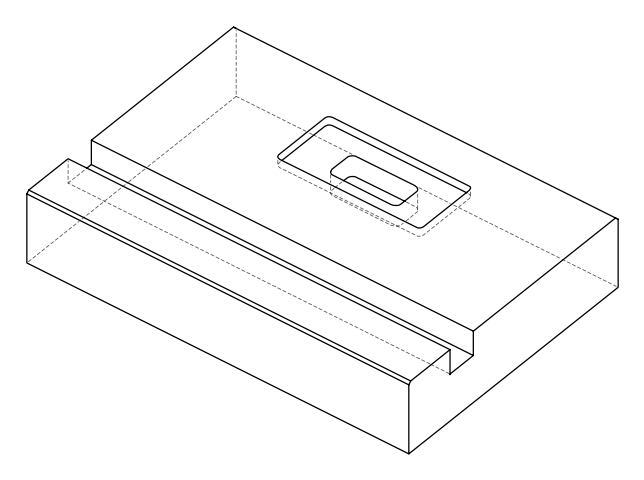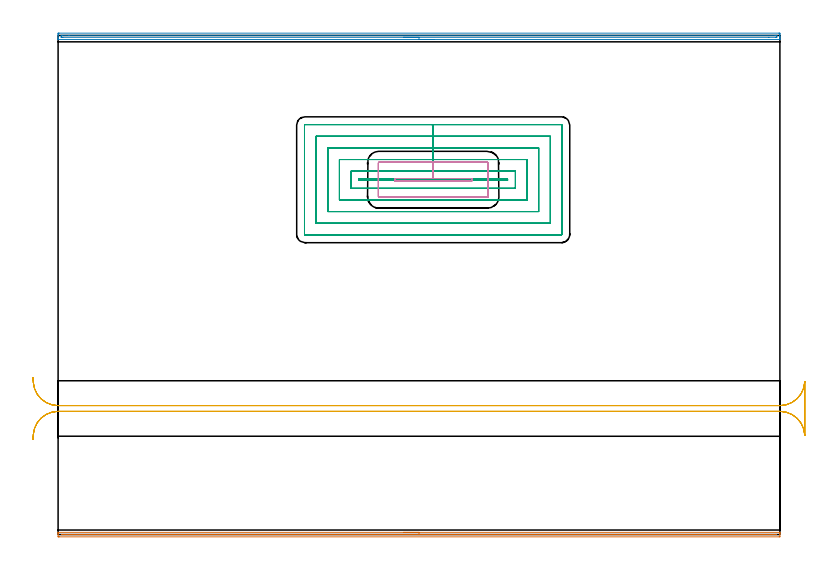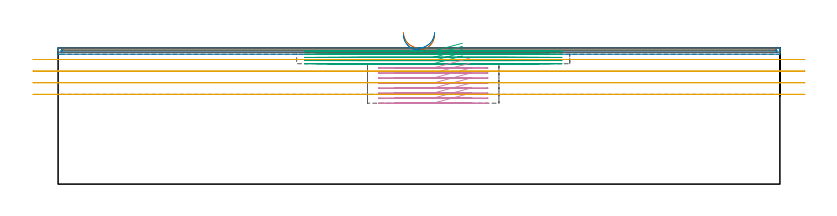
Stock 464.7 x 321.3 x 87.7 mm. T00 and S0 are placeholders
(PLAN: 5 operations, 3 tool changes, 49.7 min)
(1 AREA_MILL | FG_CHAMFER_SURFACE | UGT0205_001 | 7.57 min | 1955 mm3)
(2 AREA_MILL_1 | FG_CHAMFER_SURFACE_1 | UGT0205_001 | 7.6 min | 3905 mm3)
(3 MILL_RECTANGULAR_POCKET | POCKET_RECTANGULAR_STRAIGHT | NXT0201_013 | Follow Part, ap 2.5, ae 75% | 20.38 min | 145005 mm3)
(4 MILL_RECTANGULAR_POCKET_1 | POCKET_RECTANGULAR_STRAIGHT_1 | UGT0201_132 | Follow Part, ap 3.5, ae 75% | 5.59 min | 77448 mm3)
(5 MILL_RECTANGULAR_SLOT | SLOT_RECTANGULAR | UGT0201_004 | Follow Part, ap 8, ae 75% | 8.61 min | 496071 mm3)
(TOOL UGT0205_001 | Chamfer Mill 20 x 3 x 45 deg. | D20 FL50 Z2)
(TOOL NXT0201_013 | ENDMILL 10mm | D10 FL30 Z4)
(TOOL UGT0201_132 | Carbide End Mill 14.0 | D14 FL30 Z4)
(TOOL UGT0201_004 | End Mill 32 mm | D32 FL53 Z6)
(OP 1 AREA_MILL)
G17 G21 G94 G90
T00 M6
G54
G17 G0 G90 X222.35 Y1.4 S1061 M3
G43 Z97.7 H0
G94 G1 X222.388 Z96.828 F250.
X222.502 Z95.963
X222.691 Z95.112
X222.953 Z94.28
X223.287 Z93.474
X223.69 Z92.7
X224.158 Z91.964
X224.69 Z91.272
X225.279 Z90.629
X225.922 Z90.039
X226.614 Z89.508
X227.35 Z89.04
X228.124 Z88.637
X228.93 Z88.303
X229.762 Z88.041
X230.613 Z87.852
X231.478 Z87.738
X232.35 Z87.7
X464.533
X464.69 Y1.397 Z87.688
X464.694 Y1.358 Z87.65
X464.7 Y0.981 Z87.281
Y0.614 Z86.914
Y-0.05 Z86.245
Y-1.271 Z85.026
X464.698 Y-1.491 Z84.805
X464.252 Y-1.5 Z84.8
X0.613
X0.448 Y-1.499 Z84.801
X0.002 Y-1.491 Z84.805
X0. Y-1.271 Z85.026
Y-0.05 Z86.245
Y0.614 Z86.914
Y0.981 Z87.281
X0.006 Y1.358 Z87.65
X0.01 Y1.397 Z87.688
X0.167 Y1.4 Z87.7
X232.35
Y-0.014 Z86.286
X461.372
X462.266 Y-0.016 Z86.284
X462.301 Y-0.018 Z86.282
X462.627 Y-0.05 Z86.25
X462.334 Y-0.083 Z86.217
X462.301 Y-0.084 Z86.216
X461.444 Y-0.086 Z86.214
X3.328
X2.434 Y-0.085 Z86.215
X2.399 Y-0.082 Z86.218
X2.073 Y-0.05 Z86.25
X2.366 Y-0.017 Z86.283
X2.399 Y-0.016 Z86.284
X3.257 Y-0.014 Z86.286
X232.35
X233.222 Z86.324
X234.086 Z86.438
X234.938 Z86.626
X235.77 Z86.889
X236.576 Z87.223
X237.35 Z87.625
X238.086 Z88.094
X238.778 Z88.625
X239.421 Z89.215
X240.01 Z89.858
X240.541 Z90.55
X241.01 Z91.286
X241.413 Z92.06
X241.747 Z92.865
X242.009 Z93.697
X242.198 Z94.549
X242.312 Z95.414
X242.35 Z96.286
G0 Z97.7
M5
M2
(OP 2 AREA_MILL_1)
G17 G21 G94 G90
T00 M6
G54
G17 G0 G90 X242.35 Y318.7 S1061 M3
G43 Z97.7 H0
G94 G1 X242.312 Z96.828 F250.
X242.198 Z95.963
X242.009 Z95.112
X241.747 Z94.28
X241.413 Z93.474
X241.01 Z92.7
X240.542 Z91.964
X240.01 Z91.272
X239.421 Z90.629
X238.778 Z90.039
X238.086 Z89.508
X237.35 Z89.04
X236.576 Z88.637
X235.77 Z88.303
X234.938 Z88.041
X234.086 Z87.852
X233.222 Z87.738
X232.35 Z87.7
X0.167
X0.01 Y318.703 Z87.688
X0.002 Y318.813 Z87.579
X0. Y318.93 Z87.469
Y319.228 Z87.171
Y319.879 Z86.516
Y321.075 Z85.321
Y321.621 Z84.773
Y322.22 Z84.175
X0.003 Y322.492 Z83.903
X0.01 Y322.793 Z83.603
X0.3 Y322.798 Z83.6
X0.613 Y322.8
X464.087
X464.4 Y322.798
X464.69 Y322.793 Z83.603
X464.7 Y322.492 Z83.903
Y322.219 Z84.175
Y321.621 Z84.773
Y321.075 Z85.321
Y320.75 Z85.646
Y320.204 Z86.192
Y319.879 Z86.516
Y319.228 Z87.171
Y318.93 Z87.47
X464.698 Y318.813 Z87.579
X464.69 Y318.703 Z87.688
X464.533 Y318.7 Z87.7
X232.35
Y320.114 Z86.286
X3.051
X2.399 Y320.115 Z86.285
X2.155 Y320.118 Z86.282
X2.049 Y320.121 Z86.279
X2.009 Y320.127 Z86.273
X2.007 Y320.149 Z86.251
X2.002 Y320.266 Z86.134
X2.001 Y320.75 Z85.65
Y321.138 Z85.262
X2.005 Y321.269 Z85.131
X2.01 Y321.368 Z85.032
X2.075 Y321.379 Z85.021
X2.399 Y321.383 Z85.017
X2.642 Y321.385 Z85.015
X7.006 Y321.386 Z85.014
X461.649
X462.301 Y321.385 Z85.015
X462.545 Y321.383 Z85.017
X462.651 Y321.379 Z85.021
X462.691 Y321.373 Z85.027
X462.693 Y321.351 Z85.049
X462.698 Y321.234 Z85.166
X462.699 Y320.75 Z85.65
Y320.362 Z86.038
X462.695 Y320.231 Z86.169
X462.69 Y320.132 Z86.268
X462.625 Y320.121 Z86.279
X462.301 Y320.117 Z86.283
X462.058 Y320.115 Z86.285
X457.591 Y320.114 Z86.286
X232.35
X231.478 Z86.324
X230.614 Z86.438
X229.762 Z86.627
X228.93 Z86.889
X228.124 Z87.223
X227.35 Z87.626
X226.614 Z88.094
X225.922 Z88.625
X225.279 Z89.215
X224.69 Z89.858
X224.158 Z90.55
X223.69 Z91.286
X223.287 Z92.06
X222.953 Z92.866
X222.691 Z93.698
X222.502 Z94.549
X222.388 Z95.414
X222.35 Z96.286
G0 Z97.7
M5
M2
(OP 3 MILL_RECTANGULAR_POCKET)
G17 G21 G94 G90
T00 M6
G54
G17 G0 G90 X260.309 Y228.9 S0 M3
G43 Z97.7 H0
Z90.7
G94 G1 X241.5 Z85.66 F250.
X193.6 F500.
Y227.9
X289.4
Y228.9
X241.5
Y233.9
X188.6
Y222.9
X294.4
Y233.9
X241.5
Y241.4
X181.1
Y215.4
X301.9
Y241.4
X241.5
Y248.9
X173.6
Y207.9
X309.4
Y248.9
X241.5
Y256.4
X166.1
Y200.4
X316.9
Y256.4
X241.5
Y263.9
X159.
G3 X158.6 Y263.5 R0.4
G1 Y193.3
G3 X159. Y192.9 R0.4
G1 X324.
G3 X324.4 Y193.3 R0.4
G1 Y263.5
G3 X324. Y263.9 R0.4
G1 X241.5
X240.5
G0 X260.309 Y228.9 Z88.66
G1 X241.5 Z83.62 F250.
X193.6 F500.
Y227.9
X289.4
Y228.9
X241.5
Y233.9
X188.6
Y222.9
X294.4
Y233.9
X241.5
Y241.4
X181.1
Y215.4
X301.9
Y241.4
X241.5
Y248.9
X173.6
Y207.9
X309.4
Y248.9
X241.5
Y256.4
X166.1
Y200.4
X316.9
Y256.4
X241.5
Y263.9
X159.
G3 X158.6 Y263.5 R0.4
G1 Y193.3
G3 X159. Y192.9 R0.4
G1 X324.
G3 X324.4 Y193.3 R0.4
G1 Y263.5
G3 X324. Y263.9 R0.4
G1 X241.5
X240.5
G0 X260.309 Y228.9 Z86.62
G1 X241.5 Z81.58 F250.
X193.6 F500.
Y227.9
X289.4
Y228.9
X241.5
Y233.9
X188.6
Y222.9
X294.4
Y233.9
X241.5
Y241.4
X181.1
Y215.4
X301.9
Y241.4
X241.5
Y248.9
X173.6
Y207.9
X309.4
Y248.9
X241.5
Y256.4
X166.1
Y200.4
X316.9
Y256.4
X241.5
Y263.9
X159.
G3 X158.6 Y263.5 R0.4
G1 Y193.3
G3 X159. Y192.9 R0.4
G1 X324.
G3 X324.4 Y193.3 R0.4
G1 Y263.5
G3 X324. Y263.9 R0.4
G1 X241.5
X240.5
G0 X260.309 Y228.9 Z84.58
G1 X241.5 Z79.54 F250.
X193.6 F500.
Y227.9
X289.4
Y228.9
X241.5
Y233.9
X188.6
Y222.9
X294.4
Y233.9
X241.5
Y241.4
X181.1
Y215.4
X301.9
Y241.4
X241.5
Y248.9
X173.6
Y207.9
X309.4
Y248.9
X241.5
Y256.4
X166.1
Y200.4
X316.9
Y256.4
X241.5
Y263.9
X159.
G3 X158.6 Y263.5 R0.4
G1 Y193.3
G3 X159. Y192.9 R0.4
G1 X324.
G3 X324.4 Y193.3 R0.4
G1 Y263.5
G3 X324. Y263.9 R0.4
G1 X241.5
X240.5
G0 X260.309 Y228.9 Z82.54
G1 X241.5 Z77.5 F250.
X193.6 F500.
Y227.9
X289.4
Y228.9
X241.5
Y233.9
X188.6
Y222.9
X294.4
Y233.9
X241.5
Y241.4
X181.1
Y215.4
X301.9
Y241.4
X241.5
Y248.9
X173.6
Y207.9
X309.4
Y248.9
X241.5
Y256.4
X166.1
Y200.4
X316.9
Y256.4
X241.5
Y263.9
X159.
G3 X158.6 Y263.5 R0.4
G1 Y193.3
G3 X159. Y192.9 R0.4
G1 X324.
G3 X324.4 Y193.3 R0.4
G1 Y263.5
G3 X324. Y263.9 R0.4
G1 X241.5
X240.5
G0 Z97.7
M5
M2
(OP 4 MILL_RECTANGULAR_POCKET_1)
G17 G21 G94 G90
T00 M6
G54
G17 G0 G90 X264.774 Y229.2 S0 M3
G43 Z97.7 H0
Z80.991
G94 G1 X241.5 Z74.754 F250.
X216.7 F500.
Y227.6
X266.3
Y229.2
X241.5
Y239.7
X206.7
G3 X206.2 Y239.2 R0.5
G1 Y217.6
G3 X206.7 Y217.1 R0.5
G1 X276.3
G3 X276.8 Y217.6 R0.5
G1 Y239.2
G3 X276.3 Y239.7 R0.5
G1 X241.5
X240.5
G0 X264.774 Y229.2 Z77.754
G1 X241.5 Z71.518 F250.
X216.7 F500.
Y227.6
X266.3
Y229.2
X241.5
Y239.7
X206.7
G3 X206.2 Y239.2 R0.5
G1 Y217.6
G3 X206.7 Y217.1 R0.5
G1 X276.3
G3 X276.8 Y217.6 R0.5
G1 Y239.2
G3 X276.3 Y239.7 R0.5
G1 X241.5
X240.5
G0 X264.774 Y229.2 Z74.518
G1 X241.5 Z68.282 F250.
X216.7 F500.
Y227.6
X266.3
Y229.2
X241.5
Y239.7
X206.7
G3 X206.2 Y239.2 R0.5
G1 Y217.6
G3 X206.7 Y217.1 R0.5
G1 X276.3
G3 X276.8 Y217.6 R0.5
G1 Y239.2
G3 X276.3 Y239.7 R0.5
G1 X241.5
X240.5
G0 X264.774 Y229.2 Z71.282
G1 X241.5 Z65.045 F250.
X216.7 F500.
Y227.6
X266.3
Y229.2
X241.5
Y239.7
X206.7
G3 X206.2 Y239.2 R0.5
G1 Y217.6
G3 X206.7 Y217.1 R0.5
G1 X276.3
G3 X276.8 Y217.6 R0.5
G1 Y239.2
G3 X276.3 Y239.7 R0.5
G1 X241.5
X240.5
G0 X264.774 Y229.2 Z68.045
G1 X241.5 Z61.809 F250.
X216.7 F500.
Y227.6
X266.3
Y229.2
X241.5
Y239.7
X206.7
G3 X206.2 Y239.2 R0.5
G1 Y217.6
G3 X206.7 Y217.1 R0.5
G1 X276.3
G3 X276.8 Y217.6 R0.5
G1 Y239.2
G3 X276.3 Y239.7 R0.5
G1 X241.5
X240.5
G0 X264.774 Y229.2 Z64.809
G1 X241.5 Z58.573 F250.
X216.7 F500.
Y227.6
X266.3
Y229.2
X241.5
Y239.7
X206.7
G3 X206.2 Y239.2 R0.5
G1 Y217.6
G3 X206.7 Y217.1 R0.5
G1 X276.3
G3 X276.8 Y217.6 R0.5
G1 Y239.2
G3 X276.3 Y239.7 R0.5
G1 X241.5
X240.5
G0 X264.774 Y229.2 Z61.573
G1 X241.5 Z55.336 F250.
X216.7 F500.
Y227.6
X266.3
Y229.2
X241.5
Y239.7
X206.7
G3 X206.2 Y239.2 R0.5
G1 Y217.6
G3 X206.7 Y217.1 R0.5
G1 X276.3
G3 X276.8 Y217.6 R0.5
G1 Y239.2
G3 X276.3 Y239.7 R0.5
G1 X241.5
X240.5
G0 X264.774 Y229.2 Z58.336
G1 X241.5 Z52.1 F250.
X216.7 F500.
Y227.6
X266.3
Y229.2
X241.5
Y239.7
X206.7
G3 X206.2 Y239.2 R0.5
G1 Y217.6
G3 X206.7 Y217.1 R0.5
G1 X276.3
G3 X276.8 Y217.6 R0.5
G1 Y239.2
G3 X276.3 Y239.7 R0.5
G1 X241.5
X240.5
G0 Z97.7
M5
M2
(OP 5 MILL_RECTANGULAR_SLOT)
G17 G21 G94 G90
T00 M6
G54
G17 G0 G90 X-16.154 Y61.285 S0 M3
G43 Z97.7 H0
Z80.225
G94 G1 X-15.97 Y64.279 F250.
G2 X0. Y79.3 R16. F500.
G1 X464.7
G2 X480.69 Y63.866 R16.
G1 X480.7
Y98.434
X480.69
G2 X464.7 Y83. R16.
G1 X0.
G2 X-15.97 Y98.021 R16.
G1 X-16.154 Y101.015 F250.
G0 Y61.285 Z72.75
G1 X-15.97 Y64.279
G2 X0. Y79.3 R16. F500.
G1 X464.7
G2 X480.69 Y63.866 R16.
G1 X480.7
Y98.434
X480.69
G2 X464.7 Y83. R16.
G1 X0.
G2 X-15.97 Y98.021 R16.
G1 X-16.154 Y101.015 F250.
G0 Y61.285 Z65.275
G1 X-15.97 Y64.279
G2 X0. Y79.3 R16. F500.
G1 X464.7
G2 X480.69 Y63.866 R16.
G1 X480.7
Y98.434
X480.69
G2 X464.7 Y83. R16.
G1 X0.
G2 X-15.97 Y98.021 R16.
G1 X-16.154 Y101.015 F250.
G0 Y61.285 Z57.8
G1 X-15.97 Y64.279
G2 X0. Y79.3 R16. F500.
G1 X464.7
G2 X480.69 Y63.866 R16.
G1 X480.7
Y98.434
X480.69
G2 X464.7 Y83. R16.
G1 X0.
G2 X-15.97 Y98.021 R16.
G1 X-16.154 Y101.015 F250.
G0 Z97.7
M5
M2
